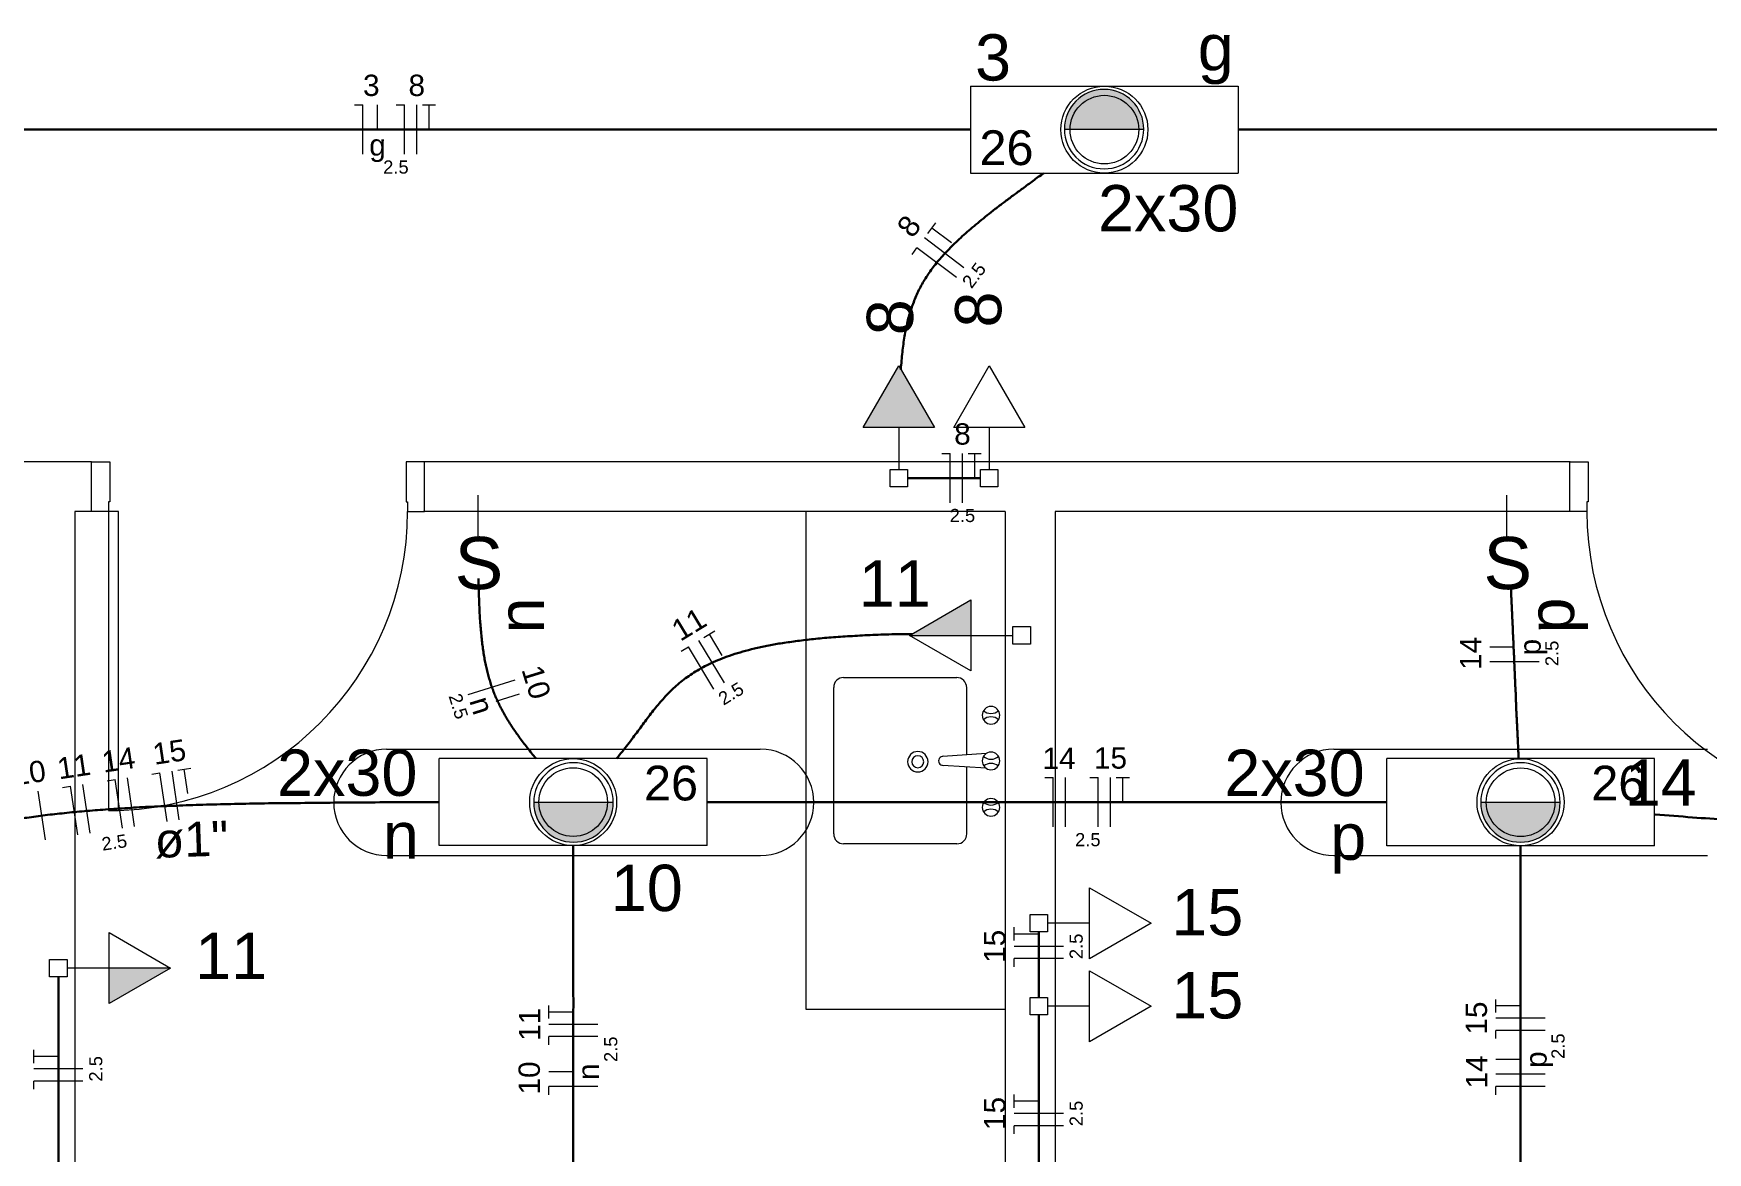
# Model space of a CAD drawing. Header units: millimetres. Extents: x 0 to 321, y -39 to 66.
# Drawn here: x 63.23 to 73.43, y 26.26 to 33.08 of the extents above; entities that cross this region are included whole.
import ezdxf

# ---------------------------------------------------------------- set-up
doc = ezdxf.new("R2010")
doc.units = ezdxf.units.MM
doc.header["$LTSCALE"] = 0.5
doc.header["$MEASUREMENT"] = 0
for name, color, linetype, lineweight in [('Arquitetura', 8, 'Continuous', 5), ('EL-Condutos', 4, 'Continuous', 30), ('EL-Fios', 9, 'Continuous', 20), ('EL-Textos condutos', 7, 'Continuous', 20), ('EL-Textos fios', 7, 'Continuous', 20), ('EL-Textos pontos', 5, 'Continuous', 20), ('P-SIMBOL', 5, 'Continuous', 20)]:
    doc.layers.add(name, color=color, linetype=linetype, lineweight=lineweight)
doc.styles.add('Arial', font='arial.ttf')

msp = doc.modelspace()

# ---------------------------------------------------------------- hatches: boundary and pattern name
at = {"layer": 'Arquitetura', "linetype": 'Continuous'}
for points in [[(69.752, 32.739), (69.731, 32.738), (69.71, 32.735), (69.69, 32.731), (69.669, 32.724), (69.65, 32.716), (69.631, 32.706), (69.613, 32.695), (69.597, 32.682), (69.581, 32.668), (69.567, 32.652), (69.554, 32.636), (69.542, 32.618), (69.533, 32.599), (69.525, 32.579), (69.518, 32.559), (69.514, 32.539), (69.511, 32.518), (69.51, 32.497), (69.51, 32.496), (69.51, 32.496), (69.51, 32.496), (69.51, 32.496), (69.51, 32.496), (69.51, 32.496), (69.51, 32.496), (69.51, 32.496), (69.51, 32.496), (69.51, 32.496), (69.51, 32.496), (69.51, 32.496), (69.51, 32.496), (69.51, 32.496), (69.51, 32.496), (69.51, 32.496), (69.51, 32.496), (69.51, 32.496), (69.51, 32.496), (69.51, 32.496), (69.51, 32.496), (69.51, 32.496), (69.51, 32.496), (69.51, 32.496), (69.51, 32.496), (69.51, 32.496), (69.51, 32.496), (69.51, 32.496), (69.51, 32.496), (69.51, 32.496), (69.51, 32.496), (69.51, 32.496), (69.51, 32.496), (69.51, 32.496), (69.51, 32.496), (69.51, 32.496), (69.51, 32.496), (69.51, 32.496), (69.51, 32.496), (69.51, 32.496), (69.51, 32.496), (69.51, 32.496), (69.51, 32.496), (69.51, 32.496), (69.51, 32.496), (69.51, 32.496), (69.51, 32.496), (69.51, 32.496), (69.51, 32.496), (69.51, 32.496), (69.51, 32.496), (69.51, 32.496), (69.51, 32.496), (69.51, 32.496), (69.51, 32.496), (69.51, 32.496), (69.51, 32.496), (69.51, 32.496), (69.51, 32.496), (69.51, 32.496), (69.51, 32.496), (69.51, 32.496), (69.51, 32.496), (69.51, 32.496), (69.51, 32.496), (69.51, 32.496), (69.51, 32.496), (69.51, 32.496), (69.51, 32.496), (69.51, 32.496), (69.51, 32.496), (69.51, 32.496), (69.51, 32.496), (69.995, 32.494), (69.995, 32.496), (69.995, 32.496), (69.995, 32.496), (69.995, 32.496), (69.995, 32.496), (69.995, 32.496), (69.995, 32.496), (69.995, 32.496), (69.995, 32.496), (69.995, 32.496), (69.995, 32.496), (69.995, 32.496), (69.995, 32.496), (69.995, 32.496), (69.995, 32.496), (69.995, 32.496), (69.995, 32.496), (69.995, 32.496), (69.995, 32.496), (69.995, 32.496), (69.995, 32.496), (69.995, 32.496), (69.995, 32.496), (69.995, 32.496), (69.995, 32.496), (69.995, 32.496), (69.995, 32.496), (69.995, 32.496), (69.995, 32.496), (69.995, 32.496), (69.995, 32.496), (69.995, 32.496), (69.995, 32.496), (69.995, 32.496), (69.995, 32.496), (69.995, 32.496), (69.995, 32.496), (69.995, 32.496), (69.995, 32.496), (69.995, 32.496), (69.995, 32.496), (69.995, 32.496), (69.995, 32.496), (69.995, 32.496), (69.995, 32.496), (69.995, 32.496), (69.995, 32.496), (69.995, 32.496), (69.995, 32.496), (69.995, 32.496), (69.995, 32.496), (69.995, 32.496), (69.995, 32.496), (69.995, 32.496), (69.995, 32.496), (69.995, 32.496), (69.995, 32.496), (69.995, 32.496), (69.995, 32.496), (69.995, 32.496), (69.995, 32.496), (69.995, 32.496), (69.995, 32.496), (69.995, 32.496), (69.995, 32.496), (69.995, 32.496), (69.995, 32.496), (69.995, 32.496), (69.995, 32.496), (69.995, 32.496), (69.995, 32.496), (69.995, 32.496), (69.995, 32.496), (69.995, 32.497), (69.994, 32.518), (69.991, 32.539), (69.986, 32.559), (69.98, 32.579), (69.972, 32.599), (69.962, 32.618), (69.951, 32.636), (69.938, 32.652), (69.924, 32.668), (69.908, 32.682), (69.891, 32.695), (69.873, 32.706), (69.855, 32.716), (69.835, 32.724), (69.815, 32.731), (69.794, 32.735), (69.773, 32.738), (69.752, 32.739), (69.752, 32.739)], [(66.519, 28.153), (66.54, 28.154), (66.561, 28.157), (66.581, 28.161), (66.602, 28.168), (66.621, 28.176), (66.64, 28.185), (66.658, 28.197), (66.674, 28.21), (66.69, 28.224), (66.704, 28.239), (66.717, 28.256), (66.728, 28.274), (66.738, 28.293), (66.746, 28.312), (66.753, 28.332), (66.757, 28.353), (66.76, 28.374), (66.761, 28.395), (66.761, 28.396), (66.761, 28.396), (66.761, 28.396), (66.761, 28.396), (66.761, 28.396), (66.761, 28.396), (66.761, 28.396), (66.761, 28.396), (66.761, 28.396), (66.761, 28.396), (66.761, 28.396), (66.761, 28.396), (66.761, 28.396), (66.761, 28.396), (66.761, 28.396), (66.761, 28.396), (66.761, 28.396), (66.761, 28.396), (66.761, 28.396), (66.761, 28.396), (66.761, 28.396), (66.761, 28.396), (66.761, 28.396), (66.761, 28.396), (66.761, 28.396), (66.761, 28.396), (66.761, 28.396), (66.761, 28.396), (66.761, 28.396), (66.761, 28.396), (66.761, 28.396), (66.761, 28.396), (66.761, 28.396), (66.761, 28.396), (66.761, 28.396), (66.761, 28.396), (66.761, 28.396), (66.761, 28.396), (66.761, 28.396), (66.761, 28.396), (66.761, 28.396), (66.761, 28.396), (66.761, 28.396), (66.761, 28.396), (66.761, 28.396), (66.761, 28.396), (66.761, 28.396), (66.761, 28.396), (66.761, 28.396), (66.761, 28.396), (66.761, 28.396), (66.761, 28.396), (66.761, 28.396), (66.761, 28.396), (66.761, 28.396), (66.761, 28.396), (66.761, 28.396), (66.761, 28.396), (66.761, 28.396), (66.761, 28.396), (66.761, 28.396), (66.761, 28.396), (66.761, 28.396), (66.761, 28.396), (66.761, 28.396), (66.761, 28.396), (66.761, 28.396), (66.761, 28.396), (66.761, 28.396), (66.761, 28.396), (66.761, 28.396), (66.761, 28.396), (66.761, 28.396), (66.276, 28.397), (66.276, 28.396), (66.276, 28.396), (66.276, 28.396), (66.276, 28.396), (66.276, 28.396), (66.276, 28.396), (66.276, 28.396), (66.276, 28.396), (66.276, 28.396), (66.276, 28.396), (66.276, 28.396), (66.276, 28.396), (66.276, 28.396), (66.276, 28.396), (66.276, 28.396), (66.276, 28.396), (66.276, 28.396), (66.276, 28.396), (66.276, 28.396), (66.276, 28.396), (66.276, 28.396), (66.276, 28.396), (66.276, 28.396), (66.276, 28.396), (66.276, 28.396), (66.276, 28.396), (66.276, 28.396), (66.276, 28.396), (66.276, 28.396), (66.276, 28.396), (66.276, 28.396), (66.276, 28.396), (66.276, 28.396), (66.276, 28.396), (66.276, 28.396), (66.276, 28.396), (66.276, 28.396), (66.276, 28.396), (66.276, 28.396), (66.276, 28.396), (66.276, 28.396), (66.276, 28.396), (66.276, 28.396), (66.276, 28.396), (66.276, 28.396), (66.276, 28.396), (66.276, 28.396), (66.276, 28.396), (66.276, 28.396), (66.276, 28.396), (66.276, 28.396), (66.276, 28.396), (66.276, 28.396), (66.276, 28.396), (66.276, 28.396), (66.276, 28.396), (66.276, 28.396), (66.276, 28.396), (66.276, 28.396), (66.276, 28.396), (66.276, 28.396), (66.276, 28.396), (66.276, 28.396), (66.276, 28.396), (66.276, 28.396), (66.276, 28.396), (66.276, 28.396), (66.276, 28.396), (66.276, 28.396), (66.276, 28.396), (66.276, 28.396), (66.276, 28.396), (66.276, 28.396), (66.276, 28.395), (66.277, 28.374), (66.28, 28.353), (66.285, 28.332), (66.291, 28.312), (66.299, 28.293), (66.309, 28.274), (66.32, 28.256), (66.333, 28.239), (66.347, 28.224), (66.363, 28.21), (66.38, 28.197), (66.398, 28.185), (66.416, 28.176), (66.436, 28.168), (66.456, 28.161), (66.477, 28.157), (66.498, 28.154), (66.519, 28.153), (66.519, 28.153)], [(72.289, 28.153), (72.31, 28.154), (72.331, 28.157), (72.352, 28.161), (72.372, 28.168), (72.392, 28.176), (72.411, 28.185), (72.428, 28.197), (72.445, 28.21), (72.461, 28.224), (72.475, 28.239), (72.488, 28.256), (72.499, 28.274), (72.509, 28.293), (72.517, 28.312), (72.523, 28.332), (72.528, 28.353), (72.531, 28.374), (72.532, 28.395), (72.532, 28.396), (72.532, 28.396), (72.532, 28.396), (72.532, 28.396), (72.532, 28.396), (72.532, 28.396), (72.532, 28.396), (72.532, 28.396), (72.532, 28.396), (72.532, 28.396), (72.532, 28.396), (72.532, 28.396), (72.532, 28.396), (72.532, 28.396), (72.532, 28.396), (72.532, 28.396), (72.532, 28.396), (72.532, 28.396), (72.532, 28.396), (72.532, 28.396), (72.532, 28.396), (72.532, 28.396), (72.532, 28.396), (72.532, 28.396), (72.532, 28.396), (72.532, 28.396), (72.532, 28.396), (72.532, 28.396), (72.532, 28.396), (72.532, 28.396), (72.532, 28.396), (72.532, 28.396), (72.532, 28.396), (72.532, 28.396), (72.532, 28.396), (72.532, 28.396), (72.532, 28.396), (72.532, 28.396), (72.532, 28.396), (72.532, 28.396), (72.532, 28.396), (72.532, 28.396), (72.532, 28.396), (72.532, 28.396), (72.532, 28.396), (72.532, 28.396), (72.532, 28.396), (72.532, 28.396), (72.532, 28.396), (72.532, 28.396), (72.532, 28.396), (72.532, 28.396), (72.532, 28.396), (72.532, 28.396), (72.532, 28.396), (72.532, 28.396), (72.532, 28.396), (72.532, 28.396), (72.532, 28.396), (72.532, 28.396), (72.532, 28.396), (72.532, 28.396), (72.532, 28.396), (72.532, 28.396), (72.532, 28.396), (72.532, 28.396), (72.532, 28.396), (72.532, 28.396), (72.532, 28.396), (72.532, 28.396), (72.532, 28.396), (72.532, 28.396), (72.532, 28.396), (72.047, 28.397), (72.047, 28.396), (72.047, 28.396), (72.047, 28.396), (72.047, 28.396), (72.047, 28.396), (72.047, 28.396), (72.047, 28.396), (72.047, 28.396), (72.047, 28.396), (72.047, 28.396), (72.047, 28.396), (72.047, 28.396), (72.047, 28.396), (72.047, 28.396), (72.047, 28.396), (72.047, 28.396), (72.047, 28.396), (72.047, 28.396), (72.047, 28.396), (72.047, 28.396), (72.047, 28.396), (72.047, 28.396), (72.047, 28.396), (72.047, 28.396), (72.047, 28.396), (72.047, 28.396), (72.047, 28.396), (72.047, 28.396), (72.047, 28.396), (72.047, 28.396), (72.047, 28.396), (72.047, 28.396), (72.047, 28.396), (72.047, 28.396), (72.047, 28.396), (72.047, 28.396), (72.047, 28.396), (72.047, 28.396), (72.047, 28.396), (72.047, 28.396), (72.047, 28.396), (72.047, 28.396), (72.047, 28.396), (72.047, 28.396), (72.047, 28.396), (72.047, 28.396), (72.047, 28.396), (72.047, 28.396), (72.047, 28.396), (72.047, 28.396), (72.047, 28.396), (72.047, 28.396), (72.047, 28.396), (72.047, 28.396), (72.047, 28.396), (72.047, 28.396), (72.047, 28.396), (72.047, 28.396), (72.047, 28.396), (72.047, 28.396), (72.047, 28.396), (72.047, 28.396), (72.047, 28.396), (72.047, 28.396), (72.047, 28.396), (72.047, 28.396), (72.047, 28.396), (72.047, 28.396), (72.047, 28.396), (72.047, 28.396), (72.047, 28.396), (72.047, 28.396), (72.047, 28.396), (72.047, 28.395), (72.048, 28.374), (72.051, 28.353), (72.055, 28.332), (72.062, 28.312), (72.07, 28.293), (72.08, 28.274), (72.091, 28.256), (72.104, 28.239), (72.118, 28.224), (72.134, 28.21), (72.15, 28.197), (72.168, 28.185), (72.187, 28.176), (72.207, 28.168), (72.227, 28.161), (72.247, 28.157), (72.268, 28.154), (72.289, 28.153), (72.289, 28.153)]]:
    msp.add_hatch(color=256, dxfattribs=at).paths.add_polyline_path(points)
at = {"layer": 'P-SIMBOL', "linetype": 'Continuous'}
for points in [[(68.718, 30.68), (68.501, 31.055), (68.285, 30.68)], [(68.941, 29.413), (68.566, 29.413), (68.941, 29.63)], [(63.689, 27.386), (64.064, 27.386), (63.689, 27.169)]]:
    msp.add_hatch(color=256, dxfattribs=at).paths.add_polyline_path(points)

# ---------------------------------------------------------------- linework, layer by layer
at = {"layer": 'Arquitetura'}
for p, q in [((69.754, 32.494), (69.51, 32.494)), ((69.995, 32.494), (69.51, 32.494)), ((69.995, 32.495), (69.754, 32.494)), ((69.995, 32.494), (69.754, 32.494)), ((63.583, 30.471), (59.434, 30.471)), ((72.592, 30.471), (65.606, 30.471)), ((63.583, 30.167), (63.48, 30.167)), ((63.48, 30.167), (63.48, 23.083)), ((69.15, 30.167), (65.606, 30.167)), ((67.937, 27.133), (67.937, 30.167)), ((69.15, 30.167), (69.15, 23.083)), ((72.592, 30.167), (69.454, 30.167)), ((69.454, 30.167), (69.454, 23.083)), ((72.693, 30.167), (72.592, 30.167)), ((65.38, 28.719), (67.657, 28.719)), ((71.151, 28.719), (73.428, 28.719)), ((66.276, 28.397), (66.517, 28.397)), ((66.276, 28.397), (66.517, 28.397)), ((66.276, 28.397), (66.761, 28.397)), ((66.517, 28.397), (66.761, 28.397)), ((72.047, 28.397), (72.287, 28.397)), ((72.047, 28.397), (72.287, 28.397)), ((72.047, 28.397), (72.532, 28.397)), ((72.287, 28.397), (72.532, 28.397)), ((65.38, 28.071), (67.657, 28.071)), ((71.151, 28.071), (73.428, 28.071)), ((69.15, 27.133), (67.937, 27.133))]:
    msp.add_line(p, q, dxfattribs=at)
at = {"layer": 'Arquitetura', "color": 7}
for p, q in [((68.105, 28.204), (68.105, 29.096)), ((68.165, 29.156), (68.855, 29.156)), ((68.915, 28.684), (68.915, 29.096)), ((69.034, 28.693), (68.769, 28.675)), ((69.034, 28.603), (68.769, 28.62)), ((68.915, 28.204), (68.915, 28.611)), ((68.165, 28.144), (68.855, 28.144))]:
    msp.add_line(p, q, dxfattribs=at)
at = {"layer": 'Arquitetura'}
for points in [[(63.583, 30.167), (63.583, 30.471), (63.694, 30.471), (63.694, 30.227), (63.686, 30.227), (63.686, 30.167), (63.583, 30.167)], [(65.611, 30.167), (65.611, 30.471), (65.5, 30.471), (65.5, 30.227), (65.508, 30.227), (65.508, 30.167), (65.611, 30.167)], [(72.59, 30.167), (72.59, 30.471), (72.702, 30.471), (72.702, 30.227), (72.693, 30.227), (72.693, 30.167), (72.59, 30.167)], [(63.746, 30.167), (63.686, 30.167), (63.686, 28.345), (63.746, 28.345), (63.746, 30.167)]]:
    msp.add_lwpolyline(points, dxfattribs=at)
for centre, radius, start, end in [((69.752, 32.497), 0.242, 90, 180), ((69.752, 32.497), 0.242, 0, 90), ((69.752, 32.497), 0.242, 180, 270), ((69.752, 32.497), 0.242, 270, 0), ((63.686, 30.167), 1.822, 270, 0), ((74.516, 30.167), 1.822, 180, 270), ((65.382, 28.395), 0.324, 90.0054, 180.003), ((67.659, 28.395), 0.324, 0, 90), ((71.153, 28.395), 0.324, 90.0054, 180.003), ((66.519, 28.395), 0.242, 90, 180), ((66.519, 28.395), 0.242, 0, 90), ((72.289, 28.395), 0.242, 90, 180), ((72.289, 28.395), 0.242, 0, 90), ((65.382, 28.395), 0.324, 180.003, 270), ((66.519, 28.395), 0.242, 180, 270), ((66.519, 28.395), 0.242, 270, 0), ((67.659, 28.395), 0.324, 270, 0), ((71.153, 28.395), 0.324, 180.003, 270), ((72.289, 28.395), 0.242, 180, 270), ((72.289, 28.395), 0.242, 270, 0)]:
    msp.add_arc(centre, radius, start, end, dxfattribs=at)
at = {"layer": 'Arquitetura', "color": 7}
for centre, radius, start, end in [((68.163, 29.097), 0.0585, 88.5159, 181.484), ((68.853, 29.094), 0.0622, 0, 89.9945), ((69.063, 28.926), 0.0536, 90, 180), ((69.063, 28.926), 0.0536, 0, 90), ((69.063, 28.926), 0.0536, 180, 270), ((69.063, 29.008), 0.0708, 228.691, 311.309), ((69.063, 28.845), 0.0708, 48.8837, 131.116), ((69.063, 28.926), 0.0536, 270, 0), ((68.617, 28.643), 0.0622, 90, 180), ((68.617, 28.643), 0.0364, 90, 180), ((68.617, 28.643), 0.0622, 0, 90), ((68.617, 28.643), 0.0364, 0, 90), ((68.772, 28.648), 0.0279, 89.2639, 149.279), ((69.063, 28.648), 0.0536, 90, 180), ((69.063, 28.729), 0.0708, 229.532, 310.468), ((69.063, 28.648), 0.0536, 0, 90), ((68.617, 28.643), 0.0622, 180, 270), ((68.617, 28.643), 0.0364, 180, 270), ((68.617, 28.643), 0.0364, 270, 0), ((68.617, 28.643), 0.0622, 270, 0), ((68.772, 28.648), 0.0279, 149.279, 209.293), ((68.772, 28.648), 0.0279, 209.293, 269.308), ((69.063, 28.648), 0.0536, 180, 270), ((69.063, 28.562), 0.0708, 51.4273, 128.573), ((69.063, 28.648), 0.0536, 270, 0), ((69.063, 28.365), 0.0536, 90, 180), ((69.063, 28.365), 0.0536, 180, 270), ((69.063, 28.45), 0.0708, 228.79, 311.21), ((69.063, 28.365), 0.0536, 0, 90), ((69.063, 28.365), 0.0536, 270, 0), ((69.063, 28.283), 0.0708, 48.9936, 131.006), ((68.163, 28.202), 0.0585, 178.516, 271.484), ((68.857, 28.202), 0.0585, 268.516, 1.4841)]:
    msp.add_arc(centre, radius, start, end, dxfattribs=at)
at = {"layer": 'EL-Condutos', "linetype": 'Continuous'}
for points in [[(68.941, 32.494), (68.6, 32.494), (68.278, 32.494), (67.974, 32.494), (67.685, 32.494), (67.412, 32.494), (67.152, 32.494), (66.904, 32.494), (66.667, 32.494), (66.44, 32.494), (66.22, 32.494), (66.008, 32.494), (65.8, 32.494), (65.597, 32.494), (65.397, 32.494), (65.197, 32.495), (64.998, 32.495), (64.798, 32.495), (64.595, 32.495), (64.387, 32.495), (64.175, 32.495), (63.955, 32.495), (63.728, 32.495), (63.491, 32.495), (63.243, 32.495), (62.983, 32.495), (62.71, 32.495), (62.421, 32.495), (62.117, 32.495), (61.795, 32.495), (61.454, 32.495)], [(78.053, 32.494), (77.712, 32.494), (77.39, 32.494), (77.086, 32.494), (76.798, 32.494), (76.524, 32.494), (76.264, 32.494), (76.017, 32.494), (75.78, 32.494), (75.552, 32.494), (75.333, 32.494), (75.12, 32.494), (74.913, 32.494), (74.71, 32.494), (74.509, 32.494), (74.31, 32.494), (74.111, 32.494), (73.91, 32.494), (73.707, 32.494), (73.5, 32.494), (73.287, 32.494), (73.068, 32.494), (72.84, 32.494), (72.603, 32.494), (72.356, 32.494), (72.096, 32.494), (71.822, 32.494), (71.534, 32.494), (71.23, 32.494), (70.908, 32.494), (70.567, 32.494)], [(69.384, 32.229), (69.319, 32.182), (69.257, 32.136), (69.198, 32.093), (69.142, 32.051), (69.089, 32.011), (69.04, 31.972), (68.993, 31.934), (68.949, 31.897), (68.907, 31.862), (68.869, 31.826), (68.832, 31.792), (68.799, 31.758), (68.767, 31.724), (68.738, 31.69), (68.711, 31.656), (68.687, 31.622), (68.664, 31.588), (68.643, 31.553), (68.624, 31.517), (68.607, 31.481), (68.592, 31.443), (68.578, 31.405), (68.565, 31.364), (68.554, 31.323), (68.545, 31.28), (68.536, 31.235), (68.529, 31.187), (68.523, 31.138), (68.518, 31.087), (68.513, 31.033)], [(68.554, 30.371), (68.574, 30.371), (68.593, 30.371), (68.611, 30.371), (68.629, 30.371), (68.645, 30.371), (68.66, 30.371), (68.675, 30.371), (68.689, 30.371), (68.703, 30.371), (68.716, 30.371), (68.728, 30.371), (68.741, 30.371), (68.753, 30.371), (68.765, 30.371), (68.777, 30.371), (68.789, 30.371), (68.8, 30.371), (68.813, 30.371), (68.825, 30.371), (68.838, 30.371), (68.851, 30.371), (68.864, 30.371), (68.878, 30.371), (68.893, 30.371), (68.909, 30.371), (68.925, 30.371), (68.942, 30.371), (68.96, 30.371), (68.979, 30.371), (68.999, 30.371)], [(66.291, 28.662), (66.263, 28.696), (66.237, 28.729), (66.212, 28.761), (66.189, 28.793), (66.167, 28.823), (66.146, 28.854), (66.127, 28.883), (66.109, 28.913), (66.092, 28.942), (66.076, 28.972), (66.062, 29.001), (66.048, 29.031), (66.035, 29.061), (66.024, 29.092), (66.013, 29.123), (66.004, 29.156), (65.995, 29.189), (65.987, 29.223), (65.979, 29.258), (65.973, 29.294), (65.967, 29.332), (65.962, 29.372), (65.958, 29.413), (65.954, 29.456), (65.95, 29.501), (65.947, 29.548), (65.945, 29.597), (65.943, 29.649), (65.942, 29.703), (65.94, 29.76)], [(72.232, 29.692), (72.233, 29.656), (72.235, 29.622), (72.236, 29.588), (72.238, 29.555), (72.239, 29.523), (72.241, 29.491), (72.242, 29.461), (72.243, 29.43), (72.245, 29.4), (72.246, 29.37), (72.247, 29.34), (72.249, 29.311), (72.25, 29.281), (72.251, 29.251), (72.253, 29.221), (72.254, 29.19), (72.255, 29.159), (72.257, 29.127), (72.258, 29.095), (72.26, 29.062), (72.261, 29.028), (72.263, 28.992), (72.264, 28.956), (72.266, 28.919), (72.268, 28.88), (72.27, 28.839), (72.272, 28.797), (72.274, 28.754), (72.276, 28.708), (72.278, 28.661)], [(66.782, 28.663), (66.817, 28.706), (66.85, 28.748), (66.882, 28.79), (66.912, 28.83), (66.941, 28.87), (66.97, 28.908), (66.998, 28.945), (67.027, 28.981), (67.057, 29.016), (67.088, 29.05), (67.12, 29.082), (67.154, 29.114), (67.191, 29.144), (67.231, 29.172), (67.274, 29.199), (67.32, 29.225), (67.371, 29.25), (67.425, 29.272), (67.485, 29.294), (67.55, 29.314), (67.621, 29.332), (67.698, 29.349), (67.781, 29.364), (67.872, 29.377), (67.969, 29.389), (68.075, 29.399), (68.188, 29.407), (68.31, 29.414), (68.441, 29.419), (68.582, 29.421)], [(61.715, 27.814), (61.824, 27.866), (61.929, 27.914), (62.03, 27.959), (62.129, 28.002), (62.225, 28.041), (62.319, 28.078), (62.411, 28.112), (62.504, 28.144), (62.596, 28.173), (62.689, 28.2), (62.784, 28.224), (62.881, 28.247), (62.98, 28.267), (63.082, 28.286), (63.189, 28.302), (63.3, 28.317), (63.417, 28.33), (63.539, 28.342), (63.668, 28.352), (63.803, 28.361), (63.947, 28.369), (64.099, 28.375), (64.261, 28.381), (64.431, 28.385), (64.613, 28.389), (64.805, 28.391), (65.009, 28.393), (65.225, 28.395), (65.454, 28.396), (65.697, 28.397)], [(71.473, 28.397), (71.292, 28.397), (71.12, 28.397), (70.956, 28.397), (70.8, 28.397), (70.651, 28.397), (70.508, 28.397), (70.371, 28.397), (70.239, 28.397), (70.111, 28.397), (69.987, 28.397), (69.867, 28.397), (69.749, 28.397), (69.632, 28.397), (69.517, 28.397), (69.403, 28.397), (69.289, 28.397), (69.174, 28.397), (69.058, 28.397), (68.94, 28.397), (68.819, 28.397), (68.695, 28.397), (68.568, 28.397), (68.436, 28.397), (68.299, 28.397), (68.156, 28.397), (68.006, 28.397), (67.85, 28.397), (67.686, 28.397), (67.514, 28.397), (67.333, 28.397)], [(73.11, 28.322), (73.338, 28.304), (73.55, 28.289), (73.745, 28.277), (73.924, 28.268), (74.089, 28.261), (74.241, 28.257), (74.38, 28.255), (74.508, 28.255), (74.626, 28.257), (74.734, 28.26), (74.833, 28.265), (74.925, 28.271), (75.011, 28.279), (75.091, 28.288), (75.166, 28.297), (75.238, 28.308), (75.308, 28.319), (75.375, 28.33), (75.443, 28.342), (75.51, 28.354), (75.58, 28.365), (75.651, 28.377), (75.726, 28.388), (75.805, 28.399), (75.89, 28.409), (75.981, 28.418), (76.08, 28.426), (76.186, 28.433), (76.302, 28.439), (76.429, 28.443)], [(66.517, 28.134), (66.517, 27.995), (66.517, 27.864), (66.517, 27.741), (66.517, 27.624), (66.517, 27.514), (66.517, 27.409), (66.517, 27.309), (66.518, 27.214), (66.518, 27.123), (66.518, 27.035), (66.518, 26.95), (66.518, 26.867), (66.518, 26.786), (66.518, 26.706), (66.518, 26.627), (66.518, 26.547), (66.518, 26.467), (66.518, 26.386), (66.518, 26.304), (66.518, 26.219), (66.518, 26.131), (66.518, 26.04), (66.518, 25.944), (66.518, 25.845), (66.518, 25.74), (66.518, 25.629), (66.518, 25.513), (66.518, 25.389), (66.518, 25.259), (66.518, 25.12)], [(72.29, 28.133), (72.29, 27.994), (72.29, 27.864), (72.29, 27.74), (72.29, 27.624), (72.29, 27.513), (72.29, 27.408), (72.29, 27.309), (72.29, 27.214), (72.29, 27.122), (72.29, 27.035), (72.29, 26.95), (72.29, 26.867), (72.29, 26.786), (72.29, 26.706), (72.29, 26.627), (72.29, 26.547), (72.29, 26.467), (72.29, 26.386), (72.29, 26.303), (72.29, 26.218), (72.29, 26.131), (72.29, 26.039), (72.29, 25.944), (72.29, 25.845), (72.29, 25.74), (72.29, 25.629), (72.29, 25.513), (72.29, 25.389), (72.29, 25.259), (72.29, 25.12)], [(69.354, 27.206), (69.354, 27.224), (69.354, 27.241), (69.354, 27.257), (69.354, 27.273), (69.354, 27.287), (69.354, 27.301), (69.354, 27.314), (69.354, 27.327), (69.354, 27.339), (69.354, 27.351), (69.354, 27.362), (69.354, 27.373), (69.354, 27.384), (69.354, 27.395), (69.354, 27.406), (69.354, 27.417), (69.354, 27.428), (69.354, 27.439), (69.354, 27.45), (69.354, 27.461), (69.354, 27.473), (69.354, 27.485), (69.354, 27.498), (69.354, 27.511), (69.354, 27.525), (69.354, 27.539), (69.354, 27.555), (69.354, 27.571), (69.354, 27.588), (69.354, 27.606)], [(63.38, 27.334), (63.38, 27.27), (63.38, 27.21), (63.38, 27.154), (63.38, 27.101), (63.38, 27.051), (63.38, 27.004), (63.38, 26.959), (63.38, 26.917), (63.38, 26.876), (63.38, 26.838), (63.38, 26.8), (63.38, 26.764), (63.38, 26.729), (63.38, 26.694), (63.38, 26.659), (63.38, 26.625), (63.38, 26.59), (63.38, 26.554), (63.38, 26.518), (63.38, 26.481), (63.38, 26.442), (63.38, 26.401), (63.38, 26.359), (63.38, 26.314), (63.38, 26.267), (63.38, 26.217), (63.38, 26.165), (63.38, 26.108), (63.38, 26.048), (63.38, 25.985)], [(69.354, 25.674), (69.354, 25.742), (69.354, 25.805), (69.354, 25.865), (69.354, 25.921), (69.354, 25.973), (69.354, 26.023), (69.354, 26.07), (69.354, 26.115), (69.354, 26.158), (69.354, 26.199), (69.354, 26.238), (69.354, 26.277), (69.354, 26.314), (69.354, 26.351), (69.354, 26.387), (69.354, 26.424), (69.354, 26.461), (69.354, 26.498), (69.354, 26.537), (69.354, 26.576), (69.354, 26.617), (69.354, 26.66), (69.354, 26.705), (69.354, 26.752), (69.354, 26.802), (69.354, 26.854), (69.354, 26.91), (69.354, 26.97), (69.354, 27.033), (69.354, 27.101)]]:
    msp.add_spline(points, degree=3, dxfattribs=at)
at = {"layer": 'EL-Fios'}
for p, q in [((65.185, 32.645), (65.235, 32.645)), ((65.235, 32.344), (65.235, 32.645)), ((65.325, 32.495), (65.325, 32.645)), ((65.439, 32.645), (65.489, 32.645)), ((65.489, 32.344), (65.489, 32.645)), ((65.564, 32.344), (65.564, 32.645)), ((65.599, 32.645), (65.679, 32.645)), ((65.639, 32.495), (65.639, 32.645)), ((68.897, 31.653), (68.658, 31.834)), ((68.679, 31.862), (68.727, 31.926)), ((68.823, 31.804), (68.703, 31.894)), ((68.582, 31.734), (68.612, 31.774)), ((68.852, 31.593), (68.612, 31.774)), ((68.764, 30.521), (68.814, 30.521)), ((68.814, 30.221), (68.814, 30.521)), ((68.889, 30.221), (68.889, 30.521)), ((68.924, 30.521), (69.004, 30.521)), ((68.964, 30.371), (68.964, 30.521)), ((67.439, 29.124), (67.283, 29.381)), ((67.313, 29.399), (67.381, 29.44)), ((67.425, 29.291), (67.347, 29.42)), ((67.176, 29.316), (67.219, 29.342)), ((67.375, 29.085), (67.219, 29.342)), ((72.253, 29.341), (72.103, 29.341)), ((72.403, 29.251), (72.103, 29.251)), ((65.878, 29.053), (66.164, 29.142)), ((66.047, 29.012), (66.191, 29.056)), ((63.949, 28.568), (63.999, 28.575)), ((64.043, 28.278), (63.999, 28.575)), ((64.117, 28.289), (64.073, 28.586)), ((64.108, 28.591), (64.187, 28.603)), ((64.169, 28.449), (64.147, 28.597)), ((63.301, 28.168), (63.257, 28.464)), ((63.405, 28.486), (63.455, 28.494)), ((63.499, 28.197), (63.455, 28.494)), ((63.573, 28.208), (63.529, 28.505)), ((63.677, 28.527), (63.727, 28.534)), ((63.771, 28.238), (63.727, 28.534)), ((63.845, 28.249), (63.801, 28.545)), ((69.391, 28.547), (69.441, 28.547)), ((69.441, 28.247), (69.441, 28.547)), ((69.516, 28.247), (69.516, 28.547)), ((69.666, 28.547), (69.716, 28.547)), ((69.716, 28.247), (69.716, 28.547)), ((69.791, 28.247), (69.791, 28.547)), ((69.826, 28.547), (69.906, 28.547)), ((69.866, 28.397), (69.866, 28.547)), ((69.204, 27.553), (69.204, 27.634)), ((69.354, 27.593), (69.204, 27.593)), ((69.504, 27.518), (69.204, 27.518)), ((69.504, 27.444), (69.204, 27.444)), ((69.204, 27.393), (69.204, 27.444)), ((66.368, 27.078), (66.368, 27.158)), ((72.139, 27.116), (72.139, 27.195)), ((72.29, 27.155), (72.139, 27.155)), ((66.518, 27.118), (66.368, 27.118)), ((66.668, 27.043), (66.368, 27.043)), ((72.439, 27.081), (72.139, 27.081)), ((66.668, 26.968), (66.368, 26.968)), ((66.368, 26.918), (66.368, 26.968)), ((72.439, 27.006), (72.139, 27.006)), ((72.139, 26.956), (72.139, 27.006)), ((63.23, 26.807), (63.23, 26.887)), ((63.38, 26.847), (63.23, 26.847)), ((72.29, 26.828), (72.139, 26.828)), ((63.53, 26.772), (63.23, 26.772)), ((66.518, 26.754), (66.368, 26.754)), ((72.439, 26.739), (72.139, 26.739)), ((63.53, 26.697), (63.23, 26.697)), ((63.23, 26.647), (63.23, 26.697)), ((66.668, 26.664), (66.368, 26.664)), ((66.368, 26.614), (66.368, 26.664)), ((72.439, 26.664), (72.139, 26.664)), ((72.139, 26.614), (72.139, 26.664)), ((69.204, 26.535), (69.204, 26.615)), ((69.354, 26.575), (69.204, 26.575)), ((69.504, 26.5), (69.204, 26.5)), ((69.504, 26.425), (69.204, 26.425)), ((69.204, 26.375), (69.204, 26.425))]:
    msp.add_line(p, q, dxfattribs=at)
at = {"layer": 'P-SIMBOL'}
for p, q in [((68.938, 32.759), (70.57, 32.759)), ((68.938, 32.759), (68.938, 32.229)), ((70.57, 32.759), (70.57, 32.229)), ((68.938, 32.229), (70.57, 32.229)), ((68.285, 30.68), (68.501, 31.055)), ((68.501, 31.055), (68.718, 30.68)), ((68.836, 30.68), (69.052, 31.055)), ((69.052, 31.055), (69.269, 30.68)), ((68.718, 30.68), (68.285, 30.68)), ((68.501, 30.68), (68.501, 30.424)), ((69.269, 30.68), (68.836, 30.68)), ((69.052, 30.68), (69.052, 30.424)), ((68.448, 30.424), (68.554, 30.424)), ((68.448, 30.318), (68.448, 30.424)), ((68.554, 30.424), (68.554, 30.318)), ((68.999, 30.424), (69.105, 30.424)), ((68.999, 30.318), (68.999, 30.424)), ((69.105, 30.424), (69.105, 30.318)), ((68.554, 30.318), (68.448, 30.318)), ((69.105, 30.318), (68.999, 30.318)), ((65.938, 30.01), (65.938, 30.267)), ((72.206, 30.01), (72.206, 30.267)), ((68.566, 29.413), (68.941, 29.63)), ((68.941, 29.63), (68.941, 29.197)), ((68.566, 29.413), (68.941, 29.413)), ((68.941, 29.197), (68.566, 29.413)), ((68.941, 29.413), (69.197, 29.413)), ((69.197, 29.36), (69.197, 29.466)), ((69.197, 29.466), (69.303, 29.466)), ((69.303, 29.466), (69.303, 29.36)), ((69.303, 29.36), (69.197, 29.36)), ((65.701, 28.132), (65.701, 28.662)), ((67.333, 28.662), (65.701, 28.662)), ((67.333, 28.132), (67.333, 28.662)), ((71.474, 28.131), (71.474, 28.662)), ((73.106, 28.662), (71.474, 28.662)), ((73.106, 28.131), (73.106, 28.662)), ((67.333, 28.132), (65.701, 28.132)), ((73.106, 28.131), (71.474, 28.131)), ((69.663, 27.875), (70.038, 27.659)), ((69.663, 27.442), (69.663, 27.875)), ((69.301, 27.606), (69.301, 27.712)), ((69.301, 27.712), (69.407, 27.712)), ((69.407, 27.712), (69.407, 27.606)), ((69.663, 27.659), (69.407, 27.659)), ((70.038, 27.659), (69.663, 27.442)), ((63.689, 27.602), (64.064, 27.386)), ((63.689, 27.169), (63.689, 27.602)), ((69.407, 27.606), (69.301, 27.606)), ((63.327, 27.333), (63.327, 27.439)), ((63.327, 27.439), (63.433, 27.439)), ((63.433, 27.439), (63.433, 27.333)), ((63.689, 27.386), (63.433, 27.386)), ((64.064, 27.386), (63.689, 27.386)), ((64.064, 27.386), (63.689, 27.169)), ((69.663, 27.369), (70.038, 27.153)), ((69.663, 26.936), (69.663, 27.369)), ((63.433, 27.333), (63.327, 27.333)), ((69.301, 27.1), (69.301, 27.206)), ((69.301, 27.206), (69.407, 27.206)), ((69.407, 27.206), (69.407, 27.1)), ((69.663, 27.153), (69.407, 27.153)), ((70.038, 27.153), (69.663, 26.936)), ((69.407, 27.1), (69.301, 27.1))]:
    msp.add_line(p, q, dxfattribs=at)
for centre, radius in [((69.754, 32.494), 0.265), ((69.754, 32.494), 0.209), ((66.517, 28.397), 0.265), ((66.517, 28.397), 0.209), ((72.29, 28.396), 0.265), ((72.29, 28.396), 0.209)]:
    msp.add_circle(centre, radius, dxfattribs=at)

# ---------------------------------------------------------------- texts
at = {"layer": 'EL-Textos condutos', "insert": (64.195, 28.059), "char_height": 0.2118, "width": 0.76248, "attachment_point": 8, "rotation": 1.9481, "line_spacing_factor": 0.798, "style": 'Arial'}
msp.add_mtext('ø1"', dxfattribs=at)
at = {"layer": 'EL-Textos fios', "attachment_point": 8, "line_spacing_factor": 0.798, "style": 'Arial'}
for s, insert, char_height, width in [('3', (65.287, 32.697), 0.13, 0.156), ('8', (65.564, 32.697), 0.13, 0.156), ('g', (65.325, 32.296), 0.13, 0.156), ('2.5', (65.437, 32.225), 0.08, 0.288), ('8', (68.889, 30.573), 0.13, 0.156), ('2.5', (68.889, 30.102), 0.08, 0.288), ('14', (69.478, 28.599), 0.13, 0.312), ('15', (69.791, 28.599), 0.13, 0.312), ('2.5', (69.653, 28.127), 0.08, 0.288)]:
    msp.add_mtext(s, dxfattribs=dict(at, insert=insert, char_height=char_height, width=width))
for s, insert, char_height, width, rotation in [('8', (68.616, 31.866), 0.13, 0.156, 52.9356), ('2.5', (68.992, 31.582), 0.08, 0.288, 52.9356), ('11', (67.256, 29.425), 0.13, 0.312, 31.272), ('14', (72.051, 29.303), 0.13, 0.312, 90.0002), ('p', (72.452, 29.341), 0.13, 0.156, 90.0002), ('2.5', (72.522, 29.303), 0.08, 0.288, 90.0002), ('10', (66.229, 29.108), 0.13, 0.312, 287.1493), ('2.5', (67.5, 29.023), 0.08, 0.288, 31.272), ('2.5', (65.779, 28.969), 0.08, 0.288, 287.1493), ('n', (65.898, 28.967), 0.13, 0.156, 287.1493), ('15', (64.066, 28.637), 0.13, 0.312, 8.4912), ('11', (63.484, 28.55), 0.13, 0.312, 8.4912), ('14', (63.756, 28.591), 0.13, 0.312, 8.4912), ('10', (63.212, 28.51), 0.13, 0.312, 8.4912), ('2.5', (63.727, 28.111), 0.08, 0.288, 8.4912), ('15', (69.152, 27.518), 0.13, 0.312, 90.0002), ('2.5', (69.623, 27.518), 0.08, 0.288, 90.0002), ('11', (66.316, 27.043), 0.13, 0.312, 90.0002), ('15', (72.087, 27.081), 0.13, 0.312, 90.0002), ('2.5', (66.787, 26.891), 0.08, 0.288, 90.0002), ('2.5', (72.559, 26.91), 0.08, 0.288, 90.0002), ('2.5', (63.649, 26.772), 0.08, 0.288, 90.0002), ('14', (72.087, 26.753), 0.13, 0.312, 90.0002), ('p', (72.488, 26.828), 0.13, 0.156, 90.0002), ('10', (66.316, 26.716), 0.13, 0.312, 90.0002), ('n', (66.674, 26.754), 0.13, 0.156, 90.0002), ('15', (69.152, 26.5), 0.13, 0.312, 90.0002), ('2.5', (69.623, 26.5), 0.08, 0.288, 90.0002)]:
    msp.add_mtext(s, dxfattribs=dict(at, insert=insert, char_height=char_height, width=width, rotation=rotation))
at = {"layer": 'EL-Textos pontos', "line_spacing_factor": 0.798, "style": 'Arial'}
for s, insert, char_height, width, attachment_point in [('3', (68.966, 32.789), 0.282, 0.33888, 7), ('g', (70.323, 32.769), 0.282, 0.33888, 7), ('2x30', (69.715, 31.87), 0.2824, 1.35552, 7), ('11', (68.477, 29.588), 0.2824, 0.67776, 8), ('2x30', (65.568, 28.431), 0.2824, 1.35552, 9), ('2x30', (71.34, 28.43), 0.2824, 1.35552, 9), ('14', (73.363, 28.375), 0.2824, 0.67776, 9), ('n', (65.577, 28.053), 0.282, 0.33888, 9), ('p', (71.349, 27.96), 0.282, 0.33888, 9), ('10', (67.185, 27.729), 0.2824, 0.67776, 9), ('15', (70.381, 27.581), 0.2824, 0.67776, 8), ('11', (64.433, 27.319), 0.2824, 0.67776, 8), ('15', (70.381, 27.075), 0.2824, 0.67776, 8)]:
    msp.add_mtext(s, dxfattribs=dict(at, insert=insert, char_height=char_height, width=width, attachment_point=attachment_point))
at = {"layer": 'EL-Textos pontos', "char_height": 0.282, "width": 0.33888, "attachment_point": 8, "rotation": 90.0002, "line_spacing_factor": 0.798, "style": 'Arial'}
for s, insert in [('8', (68.592, 31.351)), ('8', (69.13, 31.398)), ('n', (66.34, 29.534)), ('p', (72.701, 29.534))]:
    msp.add_mtext(s, dxfattribs=dict(at, insert=insert))
at = {"layer": 'P-SIMBOL', "line_spacing_factor": 0.798, "style": 'Arial'}
for s, insert, char_height, width, attachment_point in [('26', (68.993, 32.275), 0.2118, 0.50832, 7), ('S', (66.091, 29.69), 0.318, 0.38124, 9), ('S', (72.36, 29.69), 0.318, 0.38124, 9), ('26', (67.278, 28.404), 0.2118, 0.50832, 9), ('26', (73.05, 28.404), 0.2118, 0.50832, 9)]:
    msp.add_mtext(s, dxfattribs=dict(at, insert=insert, char_height=char_height, width=width, attachment_point=attachment_point))

doc.saveas('drawing.dxf')
